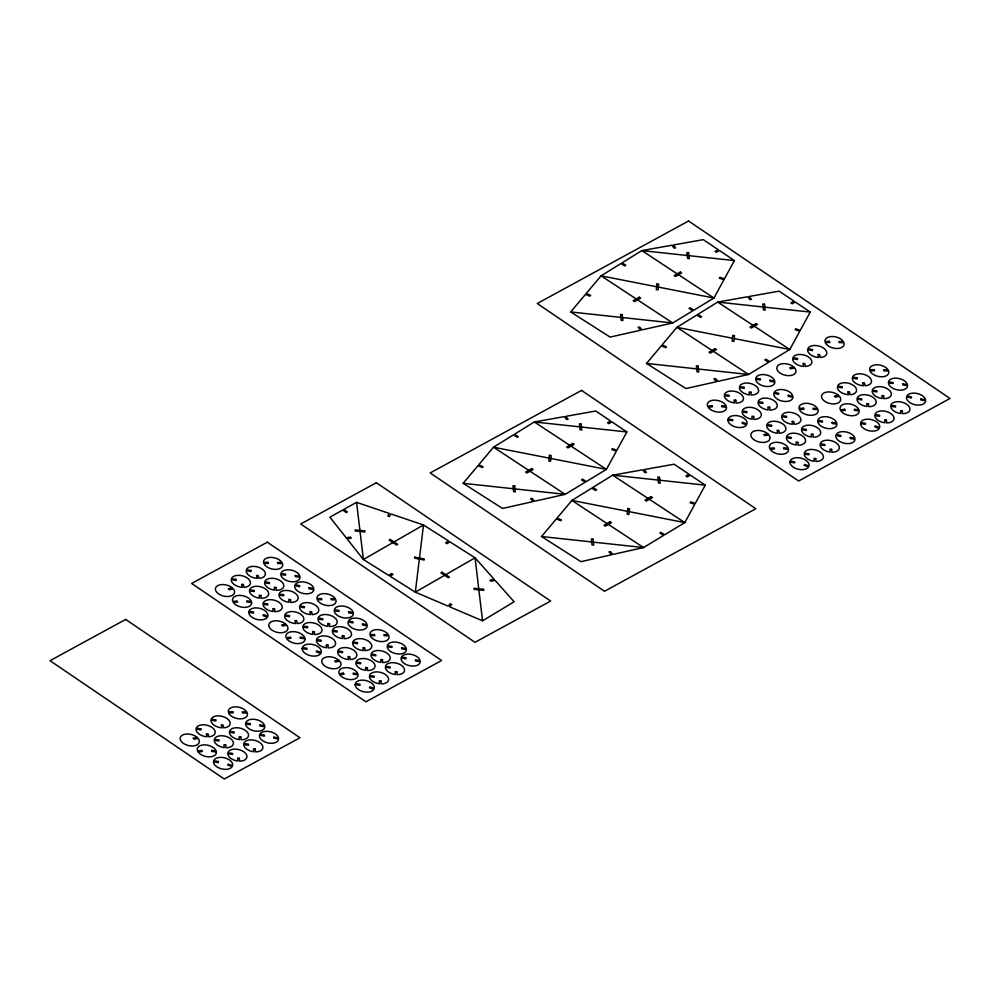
<?xml version="1.0" encoding="UTF-8"?>
<svg xmlns="http://www.w3.org/2000/svg" width="1000" height="1000" viewBox="0 0 1000 1000"><rect width="100%" height="100%" fill="white"/><g stroke="black" fill="none" stroke-linecap="round" stroke-linejoin="round"><path stroke-width="1.5" d="M419.35 559.075L415.325 592.137L448.15 606.15L450.138 603.787L451.712 604.462L449.738 606.825L482.562 620.825L514.113 601.75L495.05 580.312L490.962 581.225L490.05 580.2L494.137 579.275L475.062 557.837L449.963 541.85L446.962 543.663L445.613 542.8L448.612 540.988L423.512 524.987L390.875 513.95L389.462 516.525L387.812 515.962L389.212 513.4L356.575 502.362L343.787 509.45L347.438 511.9L346.312 512.525L342.663 510.075L329.875 517.163L346.225 537.812L350.438 537.062L351.275 538.1L347.05 538.862L363.4 559.513L388.688 575.4L391.65 573.562L393.013 574.412L390.037 576.25L415.325 592.137L444.637 575.312M419.475 558.05L423.512 524.987L394.012 541.925M626.888 431.95L616.9 450.2L612.3 448.65L611.8 449.575L616.4 451.125L606.413 469.387L586.337 481.538L582.575 479.15L581.5 479.8L585.25 482.188L565.175 494.338L534.612 501.238L532.062 498.375L530.588 498.7L533.138 501.562L502.562 508.462L463.15 483.312L477.987 465.688L482.375 467.55L483.088 466.712L478.7 464.837L493.537 447.2L513.387 434.913L517.175 437.287L518.237 436.625L514.462 434.25L534.312 421.962L564.275 416.625L566.575 419.525L568.1 419.263L565.788 416.35L595.75 411.012L610.662 421.037L607.525 422.775L608.85 423.65L611.975 421.925L626.888 431.95L581.462 427.05M734.425 260.575L724.438 278.837L719.837 277.288L719.325 278.212L723.925 279.762L713.95 298.025L693.875 310.175L690.113 307.775L689.038 308.438L692.788 310.825L672.712 322.975L642.138 329.862L639.6 327.013L638.125 327.337L640.675 330.2L610.1 337.088L570.688 311.95L585.525 294.325L589.9 296.188L590.612 295.338L586.237 293.475L601.075 275.837L620.925 263.55L624.712 265.925L625.775 265.262L622 262.887L641.85 250.588L671.812 245.25L674.112 248.162L675.638 247.887L673.325 244.988L703.288 239.65L718.2 249.675L715.062 251.4L716.375 252.288L719.513 250.55L734.425 260.575L689 255.675M705.263 485.163L695.275 503.413L690.675 501.863L690.175 502.788L694.762 504.338L684.788 522.6L664.712 534.75L660.95 532.35L659.875 533.013L663.625 535.4L643.55 547.55L612.975 554.438L610.438 551.587L608.962 551.912L611.512 554.775L580.938 561.663L541.525 536.525L556.362 518.9L560.737 520.763L561.45 519.913L557.075 518.05L571.912 500.412L591.763 488.125L595.55 490.5L596.613 489.837L592.837 487.463L612.688 475.163L642.65 469.825L644.95 472.738L646.475 472.475L644.163 469.562L674.125 464.225L689.038 474.25L685.9 475.988L687.212 476.863L690.35 475.125L705.263 485.163L659.837 480.25M810.263 312.075L800.275 330.325L795.675 328.775L795.175 329.7L799.775 331.25L789.788 349.513L769.712 361.662L765.95 359.263L764.875 359.925L768.625 362.312L748.55 374.462L717.987 381.362L715.438 378.5L713.962 378.825L716.513 381.688L685.938 388.575L646.525 363.438L661.363 345.812L665.75 347.675L666.462 346.825L662.075 344.963L676.912 327.325L696.762 315.038L700.55 317.413L701.612 316.75L697.837 314.375L717.688 302.087L747.65 296.75L749.95 299.65L751.475 299.387L749.163 296.475L779.125 291.137L794.038 301.163L790.9 302.9L792.225 303.775L795.35 302.05L810.263 312.075L764.837 307.175M392.9 542.562L363.4 559.513L360.05 531.475M445.75 574.675L475.062 557.837L478.75 588.8M687.275 255.487L641.85 250.588L677.237 273.875M763.112 306.988L717.688 302.087L753.075 325.363M570.688 311.95L620.837 317.375M622.562 317.562L672.712 322.975L637.562 299.85M646.525 363.438L696.675 368.862M698.4 369.05L748.55 374.462L713.4 351.337M579.738 426.863L534.312 421.962L569.7 445.238M658.112 480.075L612.688 475.163L648.075 498.45M463.15 483.312L513.3 488.738M515.025 488.925L565.175 494.338L530.025 471.213M541.525 536.525L591.675 541.95M593.4 542.137L643.55 547.55L608.4 524.425M788.562 449.412L783.763 448.85L783.662 447.788L788.3 448.338A9.787 5.725 13.3 0 0 776.562 442.262A9.787 5.725 13.3 0 0 769.675 448.387L773.875 447.812L774.613 448.875L770.275 449.475A9.787 5.725 13.3 0 0 781.25 454.288A9.787 5.725 13.3 0 0 788.562 449.525M251.663 602.537L246.863 601.962L246.775 600.9L251.412 601.45A9.787 5.725 13.3 0 0 239.675 595.388A9.787 5.725 13.3 0 0 232.787 601.512L236.975 600.925L237.725 601.987L233.388 602.587A9.787 5.725 13.3 0 0 244.363 607.4A9.787 5.725 13.3 0 0 251.675 602.65M305.05 638.775L300.238 638.2L300.15 637.137L304.788 637.688A9.787 5.725 13.3 0 0 293.05 631.625A9.787 5.725 13.3 0 0 286.163 637.75L290.363 637.175L291.1 638.225L286.762 638.825A9.787 5.725 13.3 0 0 297.738 643.637A9.787 5.725 13.3 0 0 305.05 638.888M216.425 752L211.625 751.425L211.525 750.362L216.175 750.913A9.787 5.725 13.3 0 0 204.425 744.85A9.787 5.725 13.3 0 0 197.537 750.975L201.737 750.387L202.488 751.45L198.15 752.05A9.787 5.725 13.3 0 0 209.125 756.862A9.787 5.725 13.3 0 0 216.438 752.113M860.562 423.537L865.362 424.35L865.413 423.312L860.763 422.525A9.787 5.725 13.3 0 1 871.888 419.688A9.787 5.725 13.3 0 1 879.688 427.475L875.288 425.9L874.725 426.8L879.275 428.438A9.787 5.725 13.3 0 1 868.6 430.675A9.787 5.725 13.3 0 1 860.55 423.7M727.85 419.938L732.663 420.75L732.712 419.712L728.062 418.925A9.787 5.725 13.3 0 1 739.175 416.087A9.787 5.725 13.3 0 1 746.975 423.875L742.575 422.287L742.013 423.2L746.562 424.837A9.787 5.725 13.3 0 1 735.9 427.075A9.787 5.725 13.3 0 1 727.85 420.1M789.9 462.062L794.712 462.875L794.762 461.838L790.113 461.05A9.787 5.725 13.3 0 1 801.225 458.212A9.787 5.725 13.3 0 1 809.025 466.012L804.625 464.425L804.075 465.325L808.612 466.962A9.787 5.725 13.3 0 1 797.95 469.2A9.787 5.725 13.3 0 1 789.9 462.225M248.738 612.288L253.55 613.1L253.6 612.05L248.95 611.263A9.787 5.725 13.3 0 1 260.062 608.425A9.787 5.725 13.3 0 1 267.863 616.225L263.463 614.637L262.9 615.55L267.45 617.188A9.787 5.725 13.3 0 1 256.788 619.412A9.787 5.725 13.3 0 1 248.738 612.45M302.113 648.525L306.925 649.338L306.975 648.288L302.325 647.5A9.787 5.725 13.3 0 1 313.438 644.663A9.787 5.725 13.3 0 1 321.238 652.463L316.837 650.875L316.288 651.787L320.825 653.425A9.787 5.725 13.3 0 1 310.163 655.65A9.787 5.725 13.3 0 1 302.113 648.688M355.138 684.513L359.938 685.325L359.988 684.287L355.337 683.5A9.787 5.725 13.3 0 1 366.463 680.662A9.787 5.725 13.3 0 1 374.263 688.45L369.862 686.875L369.3 687.775L373.85 689.412A9.787 5.725 13.3 0 1 363.175 691.65A9.787 5.725 13.3 0 1 355.125 684.675M213.5 761.75L218.3 762.562L218.35 761.513L213.7 760.725A9.787 5.725 13.3 0 1 224.825 757.887A9.787 5.725 13.3 0 1 232.625 765.688L228.225 764.1L227.662 765.013L232.213 766.65A9.787 5.725 13.3 0 1 221.537 768.875A9.787 5.725 13.3 0 1 213.487 761.912M656.65 286.762L601.075 275.837L636.225 298.975M658.375 287.1L713.95 298.025L678.562 274.75M732.487 338.25L676.912 327.325L712.062 350.462M734.212 338.587L789.788 349.513L754.4 326.238M549.113 458.125L493.537 447.2L528.688 470.337M550.837 458.462L606.413 469.387L571.025 446.112M627.487 511.337L571.912 500.412L607.062 523.55M629.212 511.675L684.788 522.6L649.4 499.325M356.575 502.362L359.925 530.4M478.875 589.862L482.562 620.825M260.012 724.975L259.988 726.012L264.8 726.787A9.787 5.725 13.3 0 1 255.35 731.1A9.787 5.725 13.3 0 1 245.575 724.05L250.375 724.65L250.3 723.587L245.65 723.012A9.787 5.725 13.3 0 1 255.025 719.388A9.787 5.725 13.3 0 1 264.662 725.713L260.012 724.975M295.262 575.513L295.238 576.55L300.05 577.325A9.787 5.725 13.3 0 1 290.587 581.638A9.787 5.725 13.3 0 1 280.825 574.587L285.625 575.188L285.538 574.125L280.9 573.55A9.787 5.725 13.3 0 1 290.262 569.925A9.787 5.725 13.3 0 1 299.913 576.25L295.262 575.513M348.638 611.75L348.612 612.788L353.425 613.562A9.787 5.725 13.3 0 1 343.963 617.875A9.787 5.725 13.3 0 1 334.2 610.825L339 611.425L338.925 610.363L334.275 609.788A9.787 5.725 13.3 0 1 343.65 606.163A9.787 5.725 13.3 0 1 353.288 612.487L348.638 611.75M401.65 647.738L401.625 648.787L406.438 649.562A9.787 5.725 13.3 0 1 396.975 653.863A9.787 5.725 13.3 0 1 387.212 646.812L392.013 647.412L391.938 646.35L387.287 645.775A9.787 5.725 13.3 0 1 396.662 642.163A9.787 5.725 13.3 0 1 406.3 648.487L401.65 647.738M770.1 380.262L770.075 381.312L774.887 382.075A9.787 5.725 13.3 0 1 765.425 386.388A9.787 5.725 13.3 0 1 755.662 379.338L760.462 379.938L760.387 378.875L755.738 378.3A9.787 5.725 13.3 0 1 765.1 374.688A9.787 5.725 13.3 0 1 774.75 381.012L770.1 380.262M832.15 422.388L832.125 423.438L836.938 424.2A9.787 5.725 13.3 0 1 827.475 428.512A9.787 5.725 13.3 0 1 817.712 421.463L822.513 422.062L822.438 421L817.788 420.425A9.787 5.725 13.3 0 1 827.163 416.812A9.787 5.725 13.3 0 1 836.8 423.137L832.15 422.388M902.8 383.862L902.775 384.913L907.588 385.675A9.787 5.725 13.3 0 1 898.138 389.988A9.787 5.725 13.3 0 1 888.363 382.938L893.162 383.537L893.088 382.475L888.438 381.9A9.787 5.725 13.3 0 1 897.812 378.288A9.787 5.725 13.3 0 1 907.45 384.613L902.8 383.862M273.888 737.138L273.812 738.175L278.612 739.038A9.787 5.725 13.3 0 1 268.113 742.975A9.787 5.725 13.3 0 1 259.488 735.037L264.237 736.175L264.488 735.175L259.875 734.075A9.787 5.725 13.3 0 1 269.887 731.637A9.787 5.725 13.3 0 1 278.538 737.975L273.888 737.138M309.125 587.675L309.05 588.713L313.863 589.575A9.787 5.725 13.3 0 1 303.363 593.513A9.787 5.725 13.3 0 1 294.725 585.575L299.488 586.712L299.725 585.712L295.125 584.612A9.787 5.725 13.3 0 1 305.138 582.175A9.787 5.725 13.3 0 1 313.775 588.513L309.125 587.675M362.512 623.913L362.425 624.95L367.238 625.812A9.787 5.725 13.3 0 1 356.737 629.75A9.787 5.725 13.3 0 1 348.1 621.812L352.863 622.95L353.1 621.95L348.5 620.85A9.787 5.725 13.3 0 1 358.512 618.413A9.787 5.725 13.3 0 1 367.15 624.75L362.512 623.913M415.525 659.9L415.45 660.938L420.25 661.8A9.787 5.725 13.3 0 1 409.75 665.75A9.787 5.725 13.3 0 1 401.112 657.812L405.875 658.938L406.125 657.938L401.512 656.85A9.787 5.725 13.3 0 1 411.525 654.412A9.787 5.725 13.3 0 1 420.175 660.738L415.525 659.9M788.25 395.325L788.162 396.362L792.975 397.225A9.787 5.725 13.3 0 1 782.475 401.163A9.787 5.725 13.3 0 1 773.838 393.237L778.6 394.363L778.838 393.363L774.237 392.262A9.787 5.725 13.3 0 1 784.25 389.825A9.787 5.725 13.3 0 1 792.887 396.163L788.25 395.325M850.3 437.45L850.212 438.488L855.025 439.35A9.787 5.725 13.3 0 1 844.525 443.3A9.787 5.725 13.3 0 1 835.888 435.363L840.65 436.488L840.888 435.487L836.287 434.4A9.787 5.725 13.3 0 1 846.3 431.962A9.787 5.725 13.3 0 1 854.938 438.288L850.3 437.45M920.95 398.925L920.875 399.963L925.675 400.825A9.787 5.725 13.3 0 1 915.175 404.775A9.787 5.725 13.3 0 1 906.538 396.838L911.3 397.962L911.55 396.962L906.938 395.875A9.787 5.725 13.3 0 1 916.95 393.438A9.787 5.725 13.3 0 1 925.6 399.762L920.95 398.925M200.888 728.9L200.812 729.925L196 729.062A9.787 5.725 13.3 0 0 207.075 736.787L206.337 733.8L208.05 733.9L208.762 736.787A9.787 5.725 13.3 0 0 212.05 727.45A9.787 5.725 13.3 0 0 196.238 728.05L200.888 728.9M215.812 719.95L215.738 720.987L210.938 720.113A9.787 5.725 13.3 0 0 222 727.837L221.275 724.85L222.975 724.95L223.688 727.837A9.787 5.725 13.3 0 0 226.975 718.5A9.787 5.725 13.3 0 0 211.175 719.1L215.812 719.95M236.137 579.438L236.05 580.462L231.25 579.6A9.787 5.725 13.3 0 0 242.312 587.325L241.588 584.338L243.3 584.438L244 587.325A9.787 5.725 13.3 0 0 247.288 577.987A9.787 5.725 13.3 0 0 231.488 578.587L236.137 579.438M251.062 570.487L250.975 571.525L246.175 570.65A9.787 5.725 13.3 0 0 257.238 578.375L256.512 575.388L258.225 575.487L258.925 578.375A9.787 5.725 13.3 0 0 262.213 569.038A9.787 5.725 13.3 0 0 246.412 569.637L251.062 570.487M289.513 615.675L289.425 616.712L284.625 615.837A9.787 5.725 13.3 0 0 295.688 623.562L294.962 620.575L296.675 620.675L297.375 623.562A9.787 5.725 13.3 0 0 300.663 614.225A9.787 5.725 13.3 0 0 284.862 614.825L289.513 615.675M304.438 606.725L304.363 607.762L299.55 606.888A9.787 5.725 13.3 0 0 310.625 614.612L309.887 611.625L311.6 611.725L312.312 614.625A9.787 5.725 13.3 0 0 315.6 605.275A9.787 5.725 13.3 0 0 299.788 605.875L304.438 606.725M342.525 651.663L342.438 652.7L337.638 651.825A9.787 5.725 13.3 0 0 348.713 659.55L347.975 656.562L349.688 656.663L350.4 659.562A9.787 5.725 13.3 0 0 353.688 650.225A9.787 5.725 13.3 0 0 337.875 650.825L342.525 651.663M357.45 642.712L357.375 643.75L352.575 642.875A9.787 5.725 13.3 0 0 363.638 650.612L362.912 647.613L364.613 647.712L365.325 650.612A9.787 5.725 13.3 0 0 368.612 641.275A9.787 5.725 13.3 0 0 352.812 641.875L357.45 642.712M771.6 425.35L771.513 426.388L766.712 425.513A9.787 5.725 13.3 0 0 777.788 433.237L777.05 430.25L778.763 430.35L779.463 433.237A9.787 5.725 13.3 0 0 782.75 423.9A9.787 5.725 13.3 0 0 766.95 424.5L771.6 425.35M786.525 416.4L786.45 417.438L781.637 416.562A9.787 5.725 13.3 0 0 792.712 424.288L791.975 421.3L793.688 421.4L794.4 424.3A9.787 5.725 13.3 0 0 797.688 414.95A9.787 5.725 13.3 0 0 781.875 415.55L786.525 416.4M797.537 358.537L797.45 359.575L792.65 358.7A9.787 5.725 13.3 0 0 803.713 366.425L802.987 363.438L804.7 363.537L805.4 366.438A9.787 5.725 13.3 0 0 808.688 357.1A9.787 5.725 13.3 0 0 792.887 357.688L797.537 358.537M812.463 349.588L812.387 350.625L807.575 349.75A9.787 5.725 13.3 0 0 818.65 357.475L817.913 354.487L819.625 354.588L820.337 357.488A9.787 5.725 13.3 0 0 823.625 348.15A9.787 5.725 13.3 0 0 807.812 348.75L812.463 349.588M842.25 386.825L842.175 387.863L837.362 386.987A9.787 5.725 13.3 0 0 848.438 394.712L847.7 391.725L849.412 391.825L850.125 394.712A9.787 5.725 13.3 0 0 853.413 385.375A9.787 5.725 13.3 0 0 837.613 385.975L842.25 386.825M857.188 377.875L857.1 378.913L852.3 378.038A9.787 5.725 13.3 0 0 863.363 385.763L862.638 382.775L864.35 382.875L865.05 385.763A9.787 5.725 13.3 0 0 868.337 376.425A9.787 5.725 13.3 0 0 852.537 377.025L857.188 377.875M414.688 557.112L414.562 558.138L424.15 560.025L424.275 558.987L414.688 557.112M549.462 455.275L548.763 460.975L550.487 461.325L551.188 455.613L549.462 455.275M627.837 508.488L627.137 514.188L628.862 514.525L629.562 508.825L627.837 508.488M657 283.913L656.3 289.613L658.025 289.95L658.725 284.25L657 283.913M732.837 335.4L732.138 341.1L733.863 341.438L734.562 335.737L732.837 335.4M680.312 272.1L674.15 275.637L675.487 276.512L681.637 272.975L680.312 272.1M639.312 297.2L633.15 300.738L634.475 301.613L640.638 298.075L639.312 297.2M756.15 323.587L749.987 327.125L751.325 328L757.487 324.462L756.15 323.587M715.15 348.688L708.988 352.225L710.312 353.1L716.475 349.562L715.15 348.688M390.312 539.5L389.212 540.138L396.6 545L397.7 544.362L390.312 539.5M572.775 443.462L566.613 447L567.95 447.875L574.113 444.338L572.775 443.462M531.775 468.562L525.612 472.1L526.938 472.975L533.1 469.438L531.775 468.562M442.05 572.25L440.95 572.875L448.338 577.737L449.438 577.1L442.05 572.25M651.15 496.675L644.987 500.213L646.325 501.087L652.475 497.55L651.15 496.675M610.15 521.775L603.987 525.312L605.312 526.188L611.475 522.65L610.15 521.775M688.575 220.987L537.225 303.512L798.637 481L950 398.475L688.575 220.987M125.675 619.425L50 660.688L224.288 779.013L299.962 737.75L125.675 619.425M267.312 542.2L191.637 583.462L365.925 701.787L441.6 660.512L267.312 542.2M376.375 482.725L300.7 523.987L474.988 642.312L550.662 601.05L376.375 482.725M581.55 390.412L430.188 472.938L604.475 591.263L755.825 508.738L581.55 390.412M793.787 367.038L789.737 367.812L790.575 368.85L794.775 368.062A9.787 5.725 13.3 0 1 786.862 375.538A9.787 5.725 13.3 0 1 777.588 365.95A9.787 5.725 13.3 0 1 793.787 367.038M838.5 395.325L834.45 396.087L835.3 397.137L839.488 396.35A9.787 5.725 13.3 0 1 831.575 403.812A9.787 5.725 13.3 0 1 822.3 394.237A9.787 5.725 13.3 0 1 838.5 395.325M767.85 433.85L763.8 434.613L764.65 435.662L768.838 434.875A9.787 5.725 13.3 0 1 760.925 442.337A9.787 5.725 13.3 0 1 751.65 432.762A9.787 5.725 13.3 0 1 767.85 433.85M232.387 587.938L228.325 588.7L229.175 589.75L233.375 588.962A9.787 5.725 13.3 0 1 225.463 596.425A9.787 5.725 13.3 0 1 216.188 586.85A9.787 5.725 13.3 0 1 232.387 587.938M285.763 624.175L281.712 624.938L282.55 625.988L286.75 625.2A9.787 5.725 13.3 0 1 278.837 632.663A9.787 5.725 13.3 0 1 269.562 623.088A9.787 5.725 13.3 0 1 285.763 624.175M338.775 660.175L334.725 660.938L335.575 661.975L339.762 661.188A9.787 5.725 13.3 0 1 331.85 668.662A9.787 5.725 13.3 0 1 322.575 659.075A9.787 5.725 13.3 0 1 338.775 660.175M197.138 737.4L193.088 738.162L193.938 739.212L198.125 738.425A9.787 5.725 13.3 0 1 190.212 745.888A9.787 5.725 13.3 0 1 180.938 736.312A9.787 5.725 13.3 0 1 197.138 737.4M711.825 405.688L707.625 406.262A9.787 5.725 13.3 0 1 714.513 400.138A9.787 5.725 13.3 0 1 726.25 406.213L721.612 405.65L721.7 406.712L726.513 407.287A9.787 5.725 13.3 0 1 719.2 412.163A9.787 5.725 13.3 0 1 708.225 407.337L712.562 406.75L711.825 405.688M844.525 409.288L840.325 409.862A9.787 5.725 13.3 0 1 847.212 403.738A9.787 5.725 13.3 0 1 858.962 409.812L854.312 409.263L854.412 410.325L859.212 410.887A9.787 5.725 13.3 0 1 851.912 415.763A9.787 5.725 13.3 0 1 840.938 410.95L845.275 410.35L844.525 409.288M343.375 673.162L339.175 673.737A9.787 5.725 13.3 0 1 346.062 667.613A9.787 5.725 13.3 0 1 357.812 673.688L353.162 673.138L353.263 674.2L358.062 674.762A9.787 5.725 13.3 0 1 350.763 679.638A9.787 5.725 13.3 0 1 339.787 674.825L344.125 674.225L343.375 673.162M829.438 341.438L824.938 341.475A9.787 5.725 13.3 0 1 832.288 336.488A9.787 5.725 13.3 0 1 843.413 341.613L838.863 341.512L839.225 342.6L843.925 342.7A9.787 5.725 13.3 0 1 836.762 348.5A9.787 5.725 13.3 0 1 825.225 342.55L829.875 342.525L829.438 341.438M874.15 369.725L869.65 369.75A9.787 5.725 13.3 0 1 877.013 364.762A9.787 5.725 13.3 0 1 888.125 369.9L883.575 369.8L883.95 370.875L888.65 370.988A9.787 5.725 13.3 0 1 881.475 376.788A9.787 5.725 13.3 0 1 869.938 370.838L874.587 370.812L874.15 369.725M803.5 408.25L799 408.275A9.787 5.725 13.3 0 1 806.35 403.288A9.787 5.725 13.3 0 1 817.475 408.425L812.925 408.325L813.288 409.4L817.987 409.513A9.787 5.725 13.3 0 1 810.825 415.312A9.787 5.725 13.3 0 1 799.287 409.363L803.938 409.338L803.5 408.25M268.038 562.337L263.538 562.362A9.787 5.725 13.3 0 1 270.887 557.375A9.787 5.725 13.3 0 1 282 562.513L277.462 562.413L277.825 563.488L282.525 563.6A9.787 5.725 13.3 0 1 275.363 569.4A9.787 5.725 13.3 0 1 263.825 563.45L268.475 563.413L268.038 562.337M321.413 598.575L316.913 598.6A9.787 5.725 13.3 0 1 324.263 593.612A9.787 5.725 13.3 0 1 335.387 598.75L330.838 598.65L331.2 599.725L335.9 599.837A9.787 5.725 13.3 0 1 328.738 605.638A9.787 5.725 13.3 0 1 317.2 599.688L321.85 599.663L321.413 598.575M374.425 634.562L369.925 634.6A9.787 5.725 13.3 0 1 377.287 629.612A9.787 5.725 13.3 0 1 388.4 634.738L383.85 634.637L384.212 635.725L388.913 635.825A9.787 5.725 13.3 0 1 381.75 641.625A9.787 5.725 13.3 0 1 370.213 635.675L374.862 635.65L374.425 634.562M232.787 711.8L228.287 711.825A9.787 5.725 13.3 0 1 235.65 706.838A9.787 5.725 13.3 0 1 246.762 711.975L242.213 711.875L242.575 712.95L247.275 713.062A9.787 5.725 13.3 0 1 240.113 718.863A9.787 5.725 13.3 0 1 228.575 712.913L233.225 712.875L232.787 711.8M688.637 252.725L686.912 252.537L687.625 258.45L689.35 258.637L688.637 252.725M764.488 304.212L762.763 304.025L763.462 309.938L765.188 310.125L764.488 304.212M622.212 314.6L620.475 314.413L621.188 320.337L622.913 320.513L622.212 314.6M698.05 366.087L696.325 365.9L697.025 371.825L698.75 372.013L698.05 366.087M581.112 424.087L579.388 423.9L580.087 429.825L581.812 430.012L581.112 424.087M659.488 477.3L657.75 477.113L658.462 483.025L660.188 483.212L659.488 477.3M514.675 485.962L512.95 485.775L513.65 491.7L515.375 491.887L514.675 485.962M593.05 539.175L591.325 538.987L592.025 544.913L593.75 545.087L593.05 539.175M364.725 530.925L355.125 529.888L355.25 530.95L364.85 531.987L364.725 530.925M483.55 589.312L473.95 588.288L474.075 589.35L483.675 590.388L483.55 589.312M902.325 410.838L900.6 410.625L900.825 413.575A9.787 5.725 13.3 0 1 890.75 406.362L895.562 407.025L895.525 405.962L890.863 405.325A9.787 5.725 13.3 0 1 900.638 401.9A9.787 5.725 13.3 0 1 909.938 408.562A9.787 5.725 13.3 0 1 902.55 413.688L902.325 410.838M886.4 420.075L884.663 419.862L884.9 422.812A9.787 5.725 13.3 0 1 874.825 415.6L879.638 416.262L879.587 415.2L874.938 414.562A9.787 5.725 13.3 0 1 884.7 411.125A9.787 5.725 13.3 0 1 894.013 417.788A9.787 5.725 13.3 0 1 886.612 422.925L886.4 420.075M769.625 407.238L767.887 407.025L768.125 409.975A9.787 5.725 13.3 0 1 758.05 402.762L762.862 403.425L762.812 402.362L758.162 401.725A9.787 5.725 13.3 0 1 767.938 398.3A9.787 5.725 13.3 0 1 777.237 404.963A9.787 5.725 13.3 0 1 769.837 410.087L769.625 407.238M753.688 416.475L751.963 416.262L752.188 419.212A9.787 5.725 13.3 0 1 742.125 412L746.925 412.65L746.888 411.6L742.237 410.962A9.787 5.725 13.3 0 1 752 407.525A9.787 5.725 13.3 0 1 761.3 414.188A9.787 5.725 13.3 0 1 753.913 419.325L753.688 416.475M831.675 449.375L829.95 449.15L830.175 452.1A9.787 5.725 13.3 0 1 820.1 444.888L824.912 445.55L824.862 444.487L820.212 443.85A9.787 5.725 13.3 0 1 829.987 440.425A9.787 5.725 13.3 0 1 839.287 447.088A9.787 5.725 13.3 0 1 831.888 452.225L831.675 449.375M815.738 458.6L814.013 458.387L814.237 461.337A9.787 5.725 13.3 0 1 804.175 454.125L808.975 454.787L808.938 453.725L804.287 453.088A9.787 5.725 13.3 0 1 814.05 449.65A9.787 5.725 13.3 0 1 823.35 456.312A9.787 5.725 13.3 0 1 815.962 461.45L815.738 458.6M290.512 599.587L288.775 599.375L289.012 602.312A9.787 5.725 13.3 0 1 278.938 595.1L283.75 595.763L283.7 594.712L279.05 594.075A9.787 5.725 13.3 0 1 288.812 590.638A9.787 5.725 13.3 0 1 298.125 597.3A9.787 5.725 13.3 0 1 290.725 602.438L290.512 599.587M274.575 608.825L272.85 608.6L273.075 611.55A9.787 5.725 13.3 0 1 263 604.338L267.812 605L267.775 603.938L263.113 603.3A9.787 5.725 13.3 0 1 272.887 599.875A9.787 5.725 13.3 0 1 282.188 606.538A9.787 5.725 13.3 0 1 274.8 611.675L274.575 608.825M343.888 635.825L342.163 635.612L342.388 638.562A9.787 5.725 13.3 0 1 332.312 631.35L337.125 632L337.075 630.95L332.425 630.312A9.787 5.725 13.3 0 1 342.2 626.875A9.787 5.725 13.3 0 1 351.5 633.538A9.787 5.725 13.3 0 1 344.113 638.675L343.888 635.825M327.95 645.062L326.225 644.85L326.45 647.788A9.787 5.725 13.3 0 1 316.388 640.575L321.188 641.237L321.15 640.188L316.5 639.55A9.787 5.725 13.3 0 1 326.262 636.112A9.787 5.725 13.3 0 1 335.562 642.775A9.787 5.725 13.3 0 1 328.175 647.913L327.95 645.062M396.9 671.812L395.175 671.6L395.4 674.55A9.787 5.725 13.3 0 1 385.325 667.337L390.138 668L390.1 666.938L385.438 666.3A9.787 5.725 13.3 0 1 395.213 662.875A9.787 5.725 13.3 0 1 404.513 669.538A9.787 5.725 13.3 0 1 397.125 674.663L396.9 671.812M380.975 681.05L379.237 680.837L379.475 683.787A9.787 5.725 13.3 0 1 369.4 676.575L374.2 677.237L374.162 676.175L369.513 675.537A9.787 5.725 13.3 0 1 379.275 672.1A9.787 5.725 13.3 0 1 388.587 678.763A9.787 5.725 13.3 0 1 381.188 683.9L380.975 681.05M255.263 749.05L253.538 748.838L253.762 751.775A9.787 5.725 13.3 0 1 243.688 744.562L248.5 745.225L248.463 744.175L243.812 743.538A9.787 5.725 13.3 0 1 253.575 740.1A9.787 5.725 13.3 0 1 262.875 746.762A9.787 5.725 13.3 0 1 255.487 751.9L255.263 749.05M239.338 758.288L237.6 758.062L237.838 761.012A9.787 5.725 13.3 0 1 227.763 753.8L232.575 754.463L232.525 753.413L227.875 752.763A9.787 5.725 13.3 0 1 237.638 749.338A9.787 5.725 13.3 0 1 246.95 756A9.787 5.725 13.3 0 1 239.55 761.137L239.338 758.288M883.637 395.8L881.912 395.575L882.087 398.512A9.787 5.725 13.3 0 1 872.125 391.175L876.925 391.912L876.925 390.863L872.275 390.15A9.787 5.725 13.3 0 1 882.188 386.887A9.787 5.725 13.3 0 1 891.325 393.6A9.787 5.725 13.3 0 1 883.812 398.65L883.637 395.8M868.5 403.812L866.775 403.575L866.95 406.525A9.787 5.725 13.3 0 1 856.988 399.188L861.787 399.913L861.787 398.862L857.138 398.162A9.787 5.725 13.3 0 1 867.05 394.888A9.787 5.725 13.3 0 1 876.188 401.613A9.787 5.725 13.3 0 1 868.675 406.65L868.5 403.812M750.938 392.2L749.2 391.975L749.375 394.913A9.787 5.725 13.3 0 1 739.412 387.575L744.225 388.3L744.225 387.25L739.562 386.55A9.787 5.725 13.3 0 1 749.488 383.275A9.787 5.725 13.3 0 1 758.612 390A9.787 5.725 13.3 0 1 751.1 395.037L750.938 392.2M735.8 400.2L734.075 399.975L734.237 402.912A9.787 5.725 13.3 0 1 724.275 395.588L729.087 396.312L729.087 395.262L724.438 394.562A9.787 5.725 13.3 0 1 734.35 391.287A9.787 5.725 13.3 0 1 743.475 398.013A9.787 5.725 13.3 0 1 735.962 403.05L735.8 400.2M812.987 434.325L811.263 434.1L811.425 437.038A9.787 5.725 13.3 0 1 801.462 429.7L806.275 430.438L806.275 429.387L801.625 428.675A9.787 5.725 13.3 0 1 811.538 425.412A9.787 5.725 13.3 0 1 820.662 432.125A9.787 5.725 13.3 0 1 813.15 437.175L812.987 434.325M797.85 442.337L796.125 442.1L796.3 445.05A9.787 5.725 13.3 0 1 786.325 437.713L791.137 438.438L791.137 437.388L786.488 436.688A9.787 5.725 13.3 0 1 796.4 433.413A9.787 5.725 13.3 0 1 805.525 440.138A9.787 5.725 13.3 0 1 798.012 445.175L797.85 442.337M276.1 587.45L274.363 587.212L274.538 590.163A9.787 5.725 13.3 0 1 264.575 582.825L269.387 583.55L269.375 582.5L264.725 581.8A9.787 5.725 13.3 0 1 274.65 578.525A9.787 5.725 13.3 0 1 283.775 585.25A9.787 5.725 13.3 0 1 276.262 590.288L276.1 587.45M260.963 595.45L259.225 595.225L259.4 598.162A9.787 5.725 13.3 0 1 249.438 590.825L254.25 591.562L254.25 590.513L249.587 589.8A9.787 5.725 13.3 0 1 259.513 586.538A9.787 5.725 13.3 0 1 268.637 593.25A9.787 5.725 13.3 0 1 261.125 598.3L260.963 595.45M329.475 623.688L327.738 623.462L327.912 626.4A9.787 5.725 13.3 0 1 317.95 619.062L322.762 619.788L322.762 618.737L318.1 618.038A9.787 5.725 13.3 0 1 328.025 614.763A9.787 5.725 13.3 0 1 337.15 621.487A9.787 5.725 13.3 0 1 329.637 626.525L329.475 623.688M314.337 631.688L312.613 631.462L312.775 634.4A9.787 5.725 13.3 0 1 302.812 627.075L307.625 627.8L307.625 626.75L302.975 626.038A9.787 5.725 13.3 0 1 312.887 622.775A9.787 5.725 13.3 0 1 322.013 629.487A9.787 5.725 13.3 0 1 314.5 634.538L314.337 631.688M382.488 659.675L380.763 659.45L380.938 662.387A9.787 5.725 13.3 0 1 370.962 655.062L375.775 655.788L375.775 654.737L371.125 654.025A9.787 5.725 13.3 0 1 381.037 650.763A9.787 5.725 13.3 0 1 390.175 657.475A9.787 5.725 13.3 0 1 382.663 662.525L382.488 659.675M367.35 667.688L365.625 667.463L365.8 670.4A9.787 5.725 13.3 0 1 355.838 663.062L360.637 663.787L360.637 662.738L355.988 662.038A9.787 5.725 13.3 0 1 365.9 658.763A9.787 5.725 13.3 0 1 375.037 665.487A9.787 5.725 13.3 0 1 367.525 670.525L367.35 667.688M240.85 736.912L239.125 736.688L239.3 739.625A9.787 5.725 13.3 0 1 229.338 732.288L234.137 733.012L234.137 731.963L229.488 731.263A9.787 5.725 13.3 0 1 239.4 727.987A9.787 5.725 13.3 0 1 248.538 734.712A9.787 5.725 13.3 0 1 241.025 739.75L240.85 736.912M225.712 744.912L223.988 744.688L224.163 747.625A9.787 5.725 13.3 0 1 214.2 740.288L219 741.025L219 739.975L214.35 739.262A9.787 5.725 13.3 0 1 224.262 736A9.787 5.725 13.3 0 1 233.4 742.712A9.787 5.725 13.3 0 1 225.888 747.763L225.712 744.912"/></g></svg>
